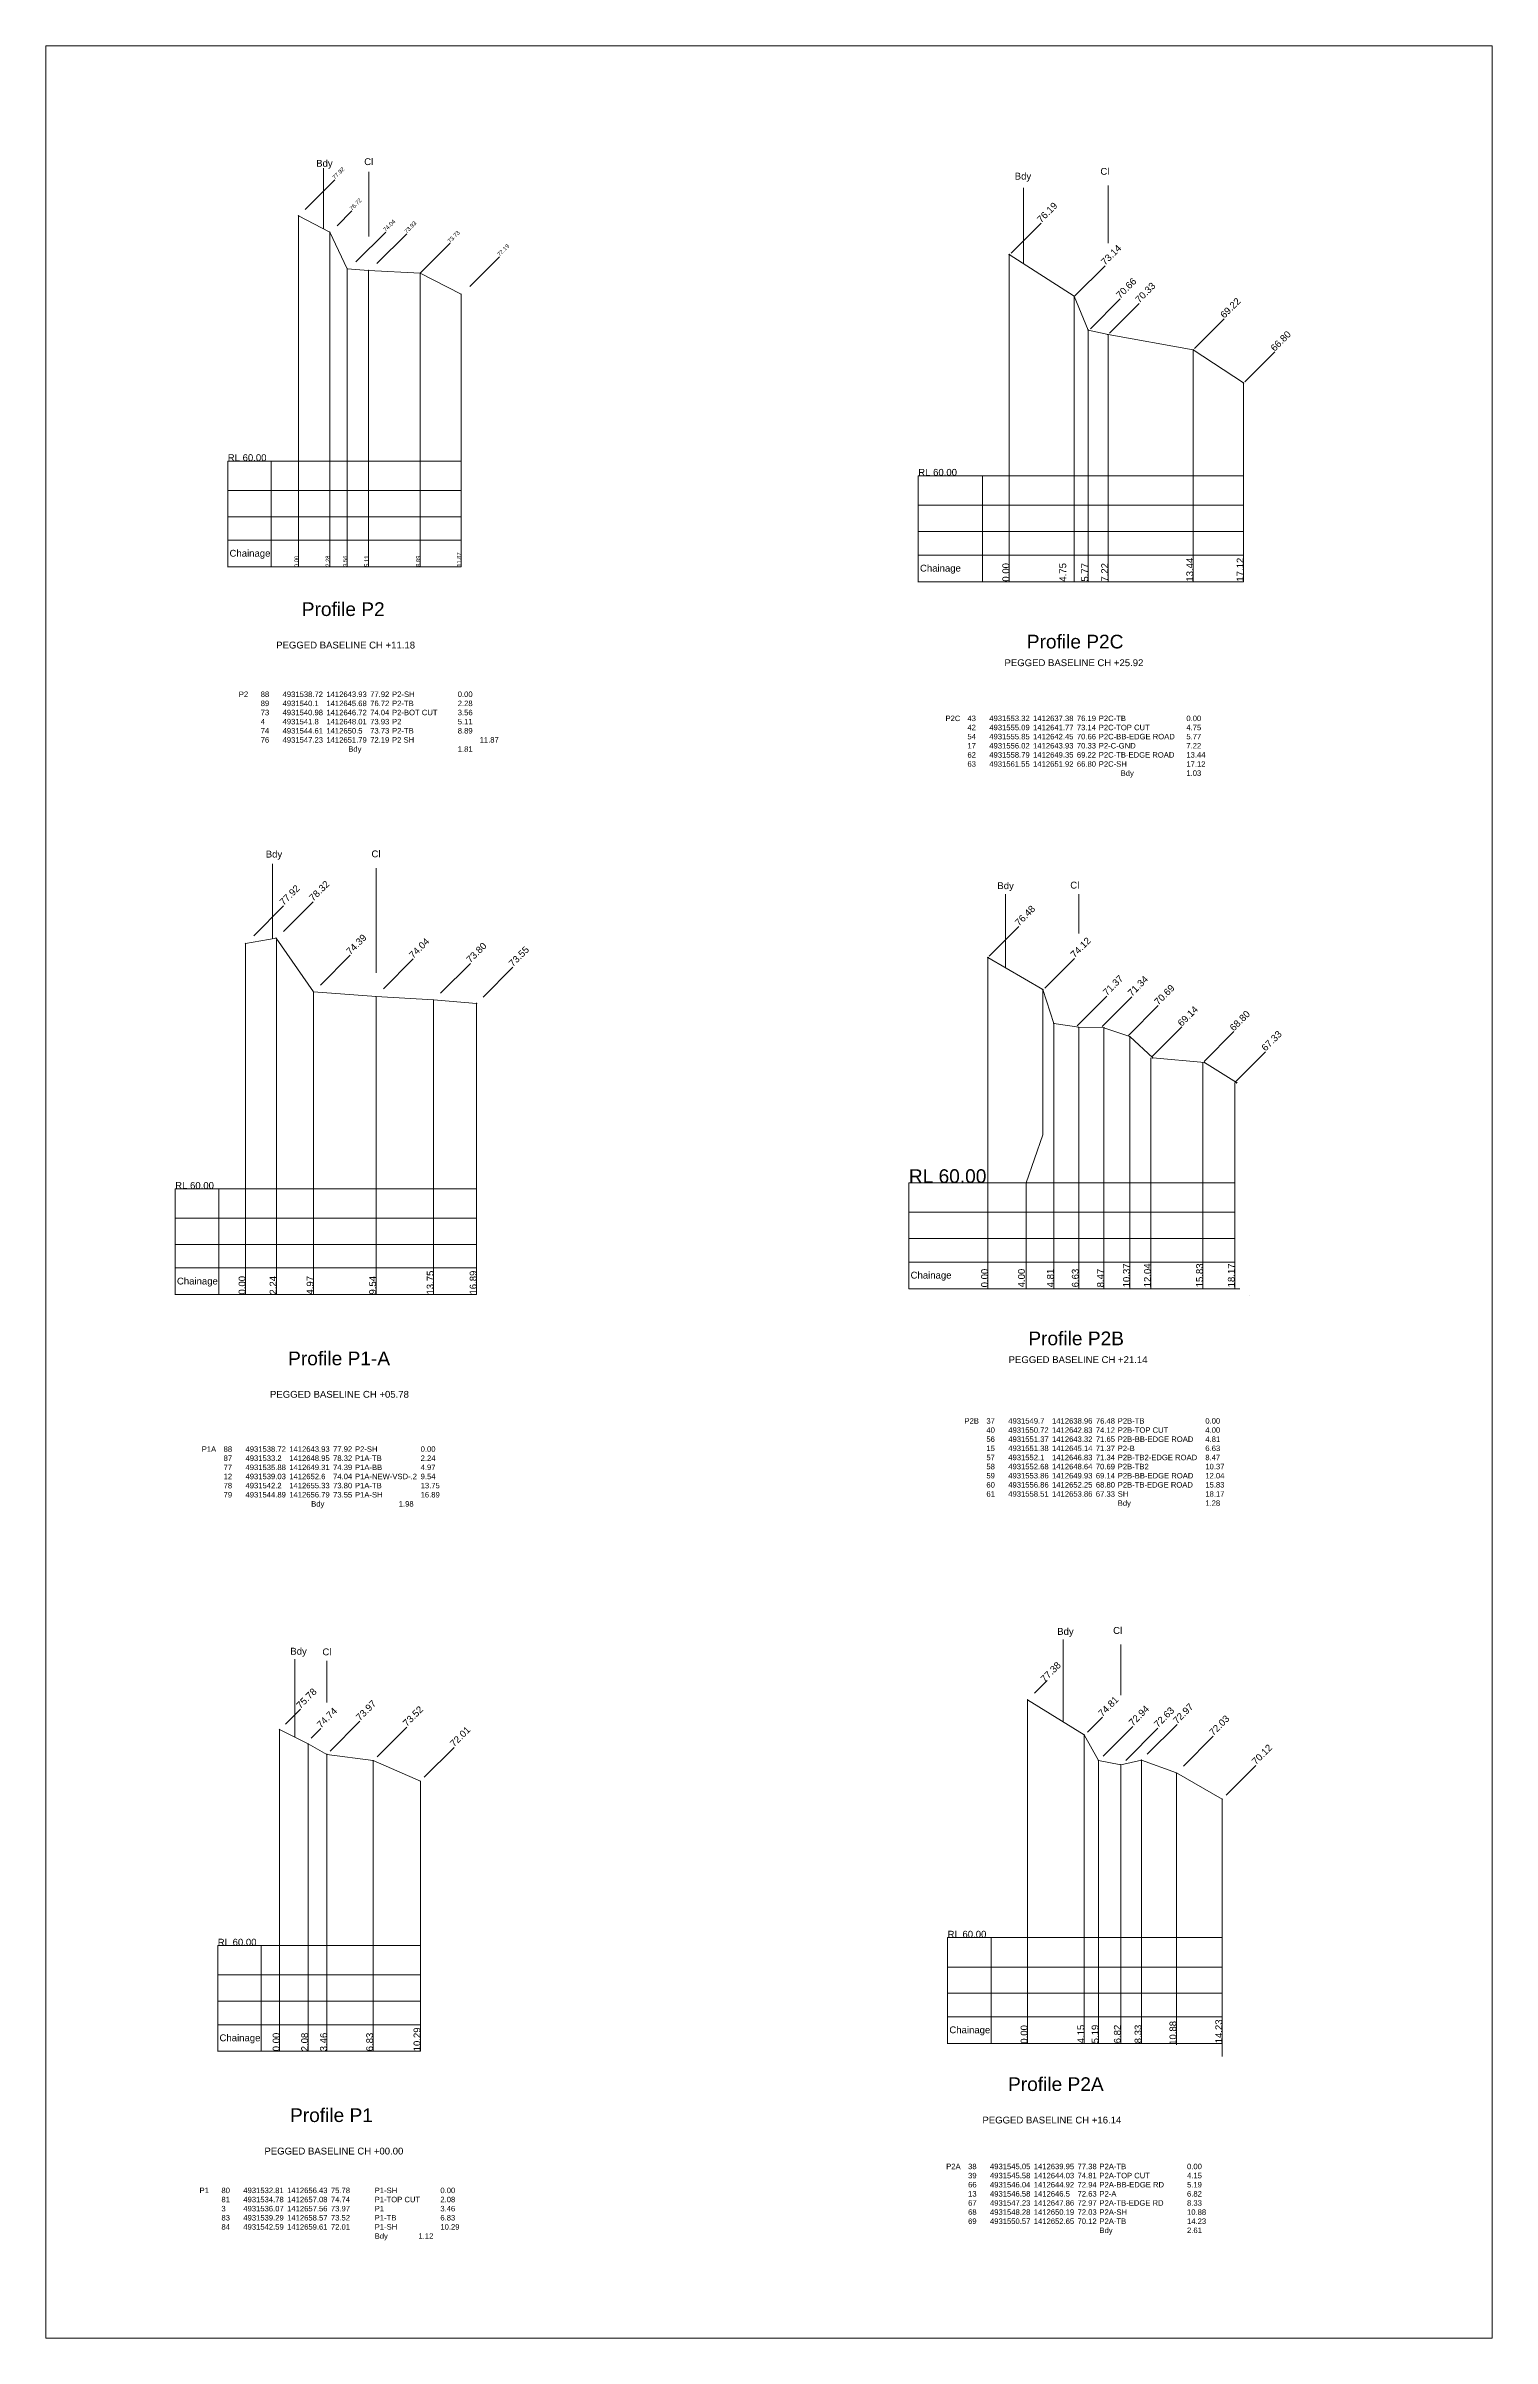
# Model space of a CAD drawing. Header units: millimetres. Extents: x -423347 to 1063494, y -223262 to 828147.
# Drawn here: x 362163 to 415016, y 310492 to 394214 of the extents above; entities that cross this region are included whole.
import ezdxf

# ---------------------------------------------------------------- set-up
doc = ezdxf.new("R2010")
doc.units = ezdxf.units.MM
doc.header["$PDMODE"] = 35
doc.header["$PDSIZE"] = 10
doc.styles.get("Standard").update_dxf_attribs({"font": 'arial.ttf'})

msp = doc.modelspace()

# ---------------------------------------------------------------- linework, layer by layer
at = {"lineweight": 0}
for p, q in [((371636.095, 388232.779), (372725.245, 389321.93)), ((372305.561, 389748.645), (372305.561, 387534.251)), ((373962.812, 389614.051), (373962.812, 387255.705)), ((397883.871, 389032.083), (397883.871, 386271.525)), ((400978.871, 389114.207), (400978.871, 387012.54)), ((371400.561, 388009.498), (371400.561, 375176.803)), ((372805.307, 387642.109), (373349.882, 388186.684)), ((397444.493, 386643.694), (398533.643, 387732.844)), ((372540.561, 387409.498), (372540.561, 375189.104)), ((373493.27, 386324.342), (374582.421, 387413.493)), ((374261.362, 386261.008), (375350.513, 387350.158)), ((375845.561, 385914.498), (376934.711, 387003.648)), ((373180.561, 386069.498), (373180.561, 375189.104)), ((373955.561, 386014.498), (373955.561, 375189.104)), ((377657.087, 385424.558), (378746.238, 386513.708)), ((399779.375, 385093.352), (400868.526, 386182.503)), ((375845.561, 385914.498), (375845.561, 375189.104)), ((377335.561, 385144.498), (377335.561, 375189.104)), ((400331.945, 383880.17), (401421.095, 384969.32)), ((401030.662, 383717.609), (402119.812, 384806.759)), ((404139.008, 383156.238), (405228.158, 384245.389)), ((405978.906, 381946.983), (407068.056, 383036.134)), ((368810.798, 379049.498), (368810.798, 375176.803)), ((370401.838, 379049.498), (370401.838, 375176.803)), ((394042.212, 378504.773), (394042.212, 374632.078)), ((396392.859, 378504.773), (396392.859, 374644.38)), ((368810.798, 377977.256), (377335.561, 377977.256)), ((368810.798, 377017.512), (377335.561, 377017.512)), ((394042.212, 377432.532), (405928.871, 377432.532)), ((368810.798, 376160.895), (377335.561, 376160.895)), ((394042.212, 376472.788), (405928.871, 376472.788)), ((368810.798, 375189.104), (377335.561, 375189.104)), ((394042.212, 375616.17), (405928.871, 375616.17)), ((394042.212, 374644.38), (405928.871, 374644.38)), ((374229.01, 364175.488), (374229.01, 360357.416)), ((369763.652, 361711.404), (370852.802, 362800.554)), ((370844.395, 361866.359), (371933.546, 362955.509)), ((397231.165, 363232.787), (397231.165, 360548.082)), ((399906.165, 363233.48), (399906.165, 361789.112)), ((396634.067, 360962.598), (397723.217, 362051.748)), ((369459.01, 361427.673), (369459.01, 348607.279)), ((370590.578, 361562.892), (370590.578, 348607.279)), ((372201.032, 359911.385), (373290.182, 361000.535)), ((374497.268, 359775.162), (375586.419, 360864.312)), ((398669.242, 359797.825), (399758.393, 360886.975)), ((376588.638, 359610.815), (377677.788, 360699.966)), ((378140.216, 359471.977), (379229.366, 360561.127)), ((371944.01, 359662.673), (371944.01, 348607.279)), ((374229.01, 359487.673), (374229.01, 348607.279)), ((376334.01, 359367.673), (376334.01, 348607.279)), ((377904.01, 359242.673), (377904.01, 348607.279)), ((399849.504, 358417.818), (400938.655, 359506.968)), ((400760.362, 358393.271), (401849.512, 359482.421)), ((398996.165, 358508.471), (398996.165, 348810.777)), ((399906.165, 358368.471), (399906.165, 348810.777)), ((400826.165, 358353.471), (400826.165, 348810.777)), ((401727.3, 358070.456), (402816.45, 359159.607)), ((402581.909, 357291.333), (403671.059, 358380.483)), ((401776.165, 358028.471), (401776.165, 348810.777)), ((404485.712, 357122.471), (405574.862, 358211.622)), ((405646.222, 356387.69), (406735.372, 357476.841)), ((393699.22, 352683.471), (393699.22, 348810.777)), ((366889.608, 352467.673), (366889.608, 348594.978)), ((368480.648, 352467.673), (368480.648, 348594.978)), ((366889.608, 351395.431), (377904.01, 351395.431)), ((393699.22, 351611.23), (405607.665, 351611.23)), ((366889.608, 350435.687), (377904.01, 350435.687)), ((393699.22, 350651.486), (405607.665, 350651.486)), ((366889.608, 349579.07), (377904.01, 349579.07)), ((393699.22, 349794.869), (405607.665, 349794.869)), ((366889.608, 348607.279), (377904.01, 348607.279)), ((393699.22, 348810.777), (405797.777, 348810.777)), ((399339.905, 336007.729), (399339.905, 333006.384)), ((401443.405, 335823.242), (401443.405, 333979.338)), ((371265.356, 335286.215), (371265.356, 332438.24)), ((372435.356, 335227.989), (372435.356, 333708.793)), ((398292.045, 334054.421), (398749.033, 334513.919)), ((370921.621, 332917.48), (371466.196, 333462.055)), ((398034.905, 333809.599), (398034.905, 321246.904)), ((371862.372, 332401.21), (372216.017, 332754.855)), ((372554.203, 331932.087), (373643.353, 333021.238)), ((374269.406, 331722.388), (375358.556, 332811.538)), ((400109.905, 332524.599), (400109.905, 321259.206)), ((400226.242, 332624.129), (400770.817, 333168.704)), ((400797.931, 331744.314), (401887.082, 332833.464)), ((401631.941, 331589.108), (402803.868, 332774.422)), ((402412.398, 331820.294), (403501.548, 332909.445)), ((403733.482, 331385.832), (404822.633, 332474.983)), ((375992.603, 330976.945), (377081.753, 332066.096)), ((400629.905, 331589.599), (400629.905, 321259.206)), ((402198.405, 331604.599), (402198.405, 321259.206)), ((401443.405, 331434.599), (401443.405, 321259.206)), ((403474.905, 331134.599), (403474.905, 321203.303)), ((405294.026, 330323.721), (406383.176, 331412.871)), ((405149.905, 330179.599), (405149.905, 320775.136)), ((395115.639, 325119.599), (395115.639, 321246.904)), ((396706.679, 325119.599), (396706.679, 321246.904)), ((368445.511, 324828.24), (368445.511, 320955.545)), ((370036.551, 324828.24), (370036.551, 320955.545)), ((395115.639, 324047.357), (405149.905, 324047.357)), ((368445.511, 323755.998), (375850.356, 323755.998)), ((368445.511, 322796.254), (375850.356, 322796.254)), ((395115.639, 323087.613), (405149.905, 323087.613)), ((368445.511, 321939.637), (375850.356, 321939.637)), ((395115.639, 322230.996), (405149.905, 322230.996)), ((368445.511, 320967.847), (375850.356, 320967.847)), ((395115.639, 321259.206), (405149.905, 321259.206))]:
    msp.add_line(p, q, dxfattribs=at)
at = {"color": 7, "lineweight": 0}
for p, q in [((397368.871, 386599.773), (397368.871, 374644.38)), ((399743.871, 385074.773), (399743.871, 374644.38)), ((400253.871, 383834.773), (400253.871, 374644.38)), ((400253.871, 383834.773), (400978.871, 383669.773)), ((400978.871, 383669.773), (400978.871, 374644.38)), ((404088.871, 383114.773), (404088.871, 374644.38)), ((405928.871, 381904.773), (405928.871, 374644.38)), ((377335.561, 379049.498), (368810.798, 379049.498)), ((394042.212, 378504.773), (405928.871, 378504.773)), ((401447.057, 378504.773), (394042.212, 378504.773)), ((370449.01, 364336.735), (370449.01, 361604.459)), ((396591.165, 360923.471), (396591.165, 348810.777)), ((402543.165, 357253.471), (402543.165, 348810.777)), ((404447.665, 357083.471), (404447.665, 348810.777)), ((405607.665, 356348.471), (405607.665, 348810.777)), ((405607.665, 352683.471), (393699.22, 352683.471)), ((401104.065, 352683.471), (393699.22, 352683.471)), ((377904.01, 352467.673), (366889.608, 352467.673)), ((406159.94, 348587.05), (406159.94, 348587.05)), ((405149.905, 325119.599), (395115.639, 325119.599)), ((375850.356, 324828.24), (368445.511, 324828.24))]:
    msp.add_line(p, q, dxfattribs=at)
at = {"color": 1, "lineweight": 0}
for p, q in [((397368.871, 386599.773), (399743.871, 385074.773)), ((399743.871, 385074.773), (400253.871, 383834.773)), ((400978.871, 383669.773), (404088.871, 383114.773)), ((404088.871, 383114.773), (405928.871, 381904.773))]:
    msp.add_line(p, q, dxfattribs=at)
at = {"lineweight": 0}
msp.add_lwpolyline([(362163.45, 394214.441), (415015.714, 394214.441), (415015.714, 310491.785), (362163.45, 310491.785)], close=True, dxfattribs=at)
at = {"color": 1, "lineweight": 0}
for points in [[(371400.561, 388009.498), (372540.561, 387409.498), (373180.561, 386069.498), (373955.561, 386014.498), (375845.561, 385914.498), (377335.561, 385144.498)], [(369459.01, 361427.673), (370579.01, 361627.673), (371944.01, 359662.673), (374229.01, 359487.673), (376334.01, 359367.673), (377904.01, 359242.673)], [(396591.165, 360923.471), (398591.165, 359743.471), (398996.165, 358508.471), (399906.165, 358368.471), (400826.165, 358353.471), (401776.165, 358028.471), (402611.165, 357253.471), (404506.165, 357083.471), (405676.165, 356348.471)], [(398034.905, 333809.599), (400109.905, 332524.599), (400629.905, 331589.599), (401443.405, 331434.599), (402198.405, 331604.599), (403474.905, 331134.599), (405149.905, 330179.599)], [(370705.356, 332718.24), (371745.356, 332198.24), (372435.356, 331813.24), (374120.356, 331588.24), (375850.356, 330833.24)]]:
    msp.add_lwpolyline(points, dxfattribs=at)
at = {"lineweight": 0}
for points in [[(398591.165, 359743.471), (398591.165, 354443.936), (397981.585, 352683.471), (397981.585, 348810.777)], [(370705.356, 332718.24), (370705.356, 320967.847)], [(371745.356, 332198.24), (371745.356, 320967.847)], [(372435.356, 331813.24), (372435.356, 320967.847)], [(374120.356, 331588.24), (374120.356, 320967.847)], [(375850.356, 330833.24), (375850.356, 320967.847)]]:
    msp.add_lwpolyline(points, dxfattribs=at)
at = {"color": 7, "lineweight": 0}
for p in [(371400.561, 388009.498), (372540.561, 387409.498), (373180.561, 386069.498), (373955.561, 386014.498), (375845.561, 385914.498), (377335.561, 385144.498), (369459.01, 361427.673), (370579.01, 361627.673), (371944.01, 359662.673), (374229.01, 359487.673), (376334.01, 359367.673), (377904.01, 359242.673), (398034.905, 333809.599), (370705.356, 332718.24), (400109.905, 332524.599), (371745.356, 332198.24), (372435.356, 331813.24), (374120.356, 331588.24), (400629.905, 331589.599), (402198.405, 331604.599), (375850.356, 330833.24), (401443.405, 331434.599), (403474.905, 331134.599), (405149.905, 330179.599)]:
    msp.add_point(p, dxfattribs=at)
at = {"color": 7}
for p in [(397368.871, 386599.773), (399743.871, 385074.773), (400253.871, 383834.773), (400978.871, 383669.773), (404088.871, 383114.773), (405928.871, 381904.773), (396591.165, 360923.471), (396591.165, 360923.471), (398591.165, 359743.471), (398591.165, 359743.471), (398996.165, 358508.471), (399906.165, 358368.471), (400826.165, 358353.471), (401776.165, 358028.471), (402611.165, 357253.471), (404506.165, 357083.471), (405676.165, 356348.471)]:
    msp.add_point(p, dxfattribs=at)

# ---------------------------------------------------------------- texts
at = {"lineweight": 0}
for s, p in [('Bdy', (372042.609, 389799.472)), ('Cl', (373797.905, 389859.427)), ('Bdy', (397568.889, 389329.47)), ('Cl', (400699.679, 389505.45)), ('RL 60.00', (368810.798, 379049.498)), ('Chainage', (368875.534, 375557.107)), ('Chainage', (394106.949, 375012.383)), ('Bdy', (370199.983, 364568.524)), ('Cl', (374062.872, 364576.663)), ('Bdy', (396933.663, 363415.892)), ('Cl', (399599.257, 363435.019)), ('RL 60.00', (366889.608, 352467.673)), ('Chainage', (366954.344, 348975.283)), ('Chainage', (393763.957, 349191.081)), ('Bdy', (399120.707, 336178.74)), ('Cl', (401164.213, 336214.484)), ('Bdy', (371099.218, 335455.821)), ('Cl', (372269.218, 335431.966)), ('RL 60.00', (368445.511, 324828.24)), ('RL 60.00', (395115.639, 325119.599)), ('Chainage', (368510.247, 321335.85)), ('Chainage', (395180.376, 321627.209))]:
    msp.add_text(s, height=250, dxfattribs=at).set_placement(p)
for s, height, rotation, p in [('77.92', 150, 45, (372725.245, 389321.93)), ('76.72', 150, 45, (373349.882, 388186.684)), ('74.04', 150, 45, (374582.421, 387413.493)), ('73.93', 150, 45, (375350.513, 387350.158)), ('73.73', 150, 45, (376934.711, 387003.648)), ('72.19', 150, 45, (378746.238, 386513.708)), ('0.00', 150, 90, (371400.561, 375176.803)), ('2.28', 150, 90, (372540.561, 375189.104)), ('3.56', 150, 90, (373180.561, 375189.104)), ('5.11', 150, 90, (373955.561, 375189.104)), ('8.89', 150, 90, (375845.561, 375189.104)), ('11.87', 150, 90, (377335.561, 375189.104)), ('77.92', 250, 45, (370852.802, 362800.554)), ('78.32', 250, 45, (371933.546, 362955.509)), ('74.39', 250, 45, (373290.182, 361000.535)), ('74.04', 250, 45, (375586.419, 360864.312)), ('73.80', 250, 45, (377677.788, 360699.966)), ('73.55', 250, 45, (379229.366, 360561.127)), ('0.00', 250, 90, (369459.01, 348607.279)), ('2.24', 250, 90, (370590.578, 348607.279)), ('4.97', 250, 90, (371944.01, 348607.279)), ('9.54', 250, 90, (374229.01, 348607.279)), ('13.75', 250, 90, (376334.01, 348607.279)), ('16.89', 250, 90, (377904.01, 348607.279)), ('77.38', 250, 45, (398662.127, 334426.536)), ('75.78', 250, 45, (371466.196, 333462.055)), ('74.74', 250, 45, (372216.017, 332754.855)), ('73.97', 250, 45, (373643.353, 333021.238)), ('73.52', 250, 45, (375358.556, 332811.538)), ('74.81', 250, 45, (400770.817, 333168.704)), ('72.94', 250, 45, (401887.082, 332833.464)), ('72.63', 250, 45, (402803.868, 332774.422)), ('72.97', 250, 45, (403501.548, 332909.445)), ('72.03', 250, 45, (404822.633, 332474.983)), ('72.01', 250, 45, (377081.753, 332066.096)), ('70.12', 250, 45, (406383.176, 331412.871)), ('0.00', 250, 90, (370705.356, 320967.847)), ('2.08', 250, 90, (371745.356, 320967.847)), ('3.46', 250, 90, (372435.356, 320967.847)), ('6.83', 250, 90, (374120.356, 320967.847)), ('10.29', 250, 90, (375850.356, 320967.847)), ('0.00', 250, 90, (398034.905, 321246.904)), ('4.15', 250, 90, (400109.905, 321259.206)), ('5.19', 250, 90, (400629.905, 321259.206)), ('6.82', 250, 90, (401443.405, 321259.206)), ('8.33', 250, 90, (402198.405, 321259.206)), ('10.88', 250, 90, (403474.905, 321203.303)), ('14.23', 250, 90, (405149.905, 321259.206))]:
    msp.add_text(s, height=height, rotation=rotation, dxfattribs=at).set_placement(p)
for s, rotation, p in [('76.19', 45, (398533.643, 387732.844)), ('73.14', 45, (400868.526, 386182.503)), ('70.66', 45, (401421.095, 384969.32)), ('70.33', 45, (402119.812, 384806.759)), ('69.22', 45, (405228.158, 384245.389)), ('66.80', 45, (407068.056, 383036.134)), ('0.00', 90, (397368.871, 374644.947)), ('4.75', 90, (399448.891, 374644.947)), ('5.77', 90, (400253.871, 374644.947)), ('7.22', 90, (400978.871, 374644.947)), ('13.44', 90, (404088.871, 374644.947)), ('17.12', 90, (405928.871, 374644.947)), ('76.48', 45, (397723.217, 362051.748)), ('74.12', 45, (399758.393, 360886.975)), ('71.37', 45, (400938.655, 359506.968)), ('71.34', 45, (401849.512, 359482.421)), ('70.69', 45, (402816.45, 359159.607)), ('69.14', 45, (403671.059, 358380.483)), ('68.80', 45, (405574.862, 358211.622)), ('67.33', 45, (406735.372, 357476.841)), ('0.00', 90, (396591.165, 348870.306)), ('4.00', 90, (397939.456, 348870.306)), ('4.81', 90, (398996.165, 348870.306)), ('6.63', 90, (399906.165, 348870.306)), ('8.47', 90, (400826.165, 348870.306)), ('10.37', 90, (401776.165, 348870.306)), ('12.04', 90, (402543.165, 348870.306)), ('15.83', 90, (404447.665, 348870.306)), ('18.17', 90, (405607.665, 348870.306))]:
    msp.add_text(s, height=250, rotation=rotation).set_placement(p)
for height, p in [(250, (394042.212, 378513.3)), (500, (393699.22, 352683.471))]:
    msp.add_text('RL 60.00', height=height).set_placement(p)
at = {"lineweight": 0, "attachment_point": 1}
for s, insert, char_height, width in [('Profile P2', (371517.325, 373890.611), 500, 4372.30069), ('PEGGED BASELINE CH +11.18', (370580.599, 372453.801), 250, 6747.47399), ('PEGGED BASELINE CH +25.92', (397194.554, 371808.817), 250, 6747.47399), ('Profile P1-A', (371017.236, 346525.511), 500, 4372.30069), ('PEGGED BASELINE CH +21.14', (397345.896, 346354.767), 250, 6747.47399), ('PEGGED BASELINE CH +05.78', (370355.311, 345088.702), 250, 6747.47399), ('P1A^I88^I4931538.72^I1412643.93^I77.92 ^IP2-SH^I^I0.00 \\P^I87^I4931533.2^I1412648.95^I78.32 ^IP1A-TB^I^I2.24 \\P^I77^I4931535.88^I1412649.31^I74.39 ^IP1A-BB^I^I4.97 \\P^I12^I4931539.03^I1412652.6^I74.04 ^IP1A-NEW-VSD-.2^I9.54\\P^I78^I4931542.2^I1412655.33^I73.80 ^IP1A-TB^I^I13.75 \\P^I79^I4931544.89^I1412656.79^I73.55 ^IP1A-SH^I^I16.89 \\P^I^I^I^I^IBdy^I^I^I^I1.98 ', (367859.999, 343063.895), 200, 9006.96027), ('Profile P2A', (397325.214, 320019.188), 500, 4372.30069), ('Profile P1', (371088.508, 318886.078), 500, 4372.30069), ('PEGGED BASELINE CH +16.14', (396388.488, 318582.379), 250, 6747.47399), ('PEGGED BASELINE CH +00.00', (370151.781, 317449.269), 250, 6747.47399), ('P1^I80^I4931532.81 ^I1412656.43 ^I75.78 ^I^IP1-SH^I^I0.00 \\P^I81^I4931534.78 ^I1412657.08 ^I74.74 ^I^IP1-TOP CUT^I2.08 \\P^I3^I4931536.07 ^I1412657.56 ^I73.97 ^I^IP1^I^I^I3.46 \\P^I83^I4931539.29 ^I1412658.57 ^I73.52 ^I^IP1-TB^I^I^I6.83 \\P^I84^I4931542.59 ^I1412659.61 ^I72.01 ^I^IP1-SH^I^I10.29 \\P^I^I^I^I^I^I ^I^IBdy^I^I1.12 ', (367780.483, 315989.16), 200, 13557.02574)]:
    msp.add_mtext(s, dxfattribs=dict(at, insert=insert, char_height=char_height, width=width))
at = {"char_height": 500, "width": 4372.30069, "attachment_point": 1}
for s, insert in [('Profile P2C', (398010.273, 372705.052)), ('Profile P2B', (398066.545, 347256.917))]:
    msp.add_mtext(s, dxfattribs=dict(at, insert=insert))
at = {"color": 7, "lineweight": 0, "char_height": 200, "attachment_point": 1}
for s, insert, width in [('P2^I88^I4931538.72^I1412643.93^I77.92 ^IP2-SH^I^I0.00 \\P^I89^I4931540.1^I1412645.68^I76.72 ^IP2-TB^I^I^I2.28 \\P^I73^I4931540.98^I1412646.72^I74.04 ^IP2-BOT CUT^I3.56 \\P^I4^I4931541.8^I1412648.01^I73.93 ^IP2^I^I^I5.11 \\P^I74^I4931544.61^I1412650.5^I73.73 ^IP2-TB^I^I^I8.89 \\P^I76^I4931547.23^I1412651.79^I72.19 ^IP2 SH^I^I^I11.87\\P^I^I^I^I^IBdy^I^I^I^I^I1.81 ', (369215.626, 370632.73), 14706.59918), ('P2A^I38^I4931545.05^I1412639.95^I77.38 ^IP2A-TB^I^I^I0.00 \\P^I39^I4931545.58^I1412644.03^I74.81 ^IP2A-TOP CUT^I^I4.15 \\P^I66^I4931546.04^I1412644.92^I72.94 ^IP2A-BB-EDGE RD^I^I5.19 \\P^I13^I4931546.58^I1412646.5^I72.63 ^IP2-A^I^I^I^I6.82 \\P^I67^I4931547.23^I1412647.86^I72.97 ^IP2A-TB-EDGE RD^I^I8.33 \\P^I68^I4931548.28^I1412650.19^I72.03 ^IP2A-SH^I^I^I10.88 \\P^I69^I4931550.57^I1412652.65^I70.12 ^IP2A-TB^I^I^I14.23 \\P^I^I^I^I^I^I^IBdy^I^I^I^I2.61 ', (395064.664, 316863.248), 13483.94041)]:
    msp.add_mtext(s, dxfattribs=dict(at, insert=insert, width=width))
at = {"color": 1, "char_height": 200, "attachment_point": 1}
for s, insert, width in [('{\\C256;P2C^I43^I4931553.32^I1412637.38^I76.19 ^IP2C-TB^I^I^I0.00\\P^I42^I4931555.09^I1412641.77^I73.14 ^IP2C-TOP CUT^I^I4.75\\P^I54^I4931555.85^I1412642.45^I70.66 ^IP2C-BB-EDGE ROAD^I5.77 \\P^I17^I4931556.02^I1412643.93^I70.33 ^IP2-C-GND^I^I^I7.22 \\P^I62^I4931558.79^I1412649.35^I69.22 ^IP2C-TB-EDGE ROAD^I13.44\\P^I63^I4931561.55^I1412651.92^I66.80 ^IP2C-SH^I^I^I17.12\\P^I^I^I^I^I^I^I^IBdy^I^I^I1.03}', (395039.982, 369752.14), 13070.50989), ('{\\C256;P2B^I37^I4931549.7^I1412638.96^I76.48 ^IP2B-TB^I^I^I0.00\\P^I40^I4931550.72^I1412642.83^I74.12 ^IP2B-TOP CUT^I^I4.00\\P^I56^I4931551.37^I1412643.32^I71.65 ^IP2B-BB-EDGE ROAD^I4.81\\P^I15^I4931551.38^I1412645.14^I71.37 ^IP2-B^I^I^I^I6.63\\P^I57^I4931552.1^I1412646.83^I71.34 ^IP2B-TB2-EDGE ROAD^I8.47\\P^I58^I4931552.68^I1412648.64^I70.69 ^IP2B-TB2^I^I^I10.37\\P^I59^I4931553.86^I1412649.93^I69.14 ^IP2B-BB-EDGE ROAD^I12.04\\P^I60^I4931556.86^I1412652.25^I68.80 ^IP2B-TB-EDGE ROAD^I15.83\\P^I61^I4931558.51^I1412653.86^I67.33 ^ISH^I^I^I^I18.17\\P^I^I^I^I^I^I^IBdy^I^I^I^I1.28}', (395732.975, 344091.958), 10370.35575)]:
    msp.add_mtext(s, dxfattribs=dict(at, insert=insert, width=width))

doc.saveas('drawing.dxf')
